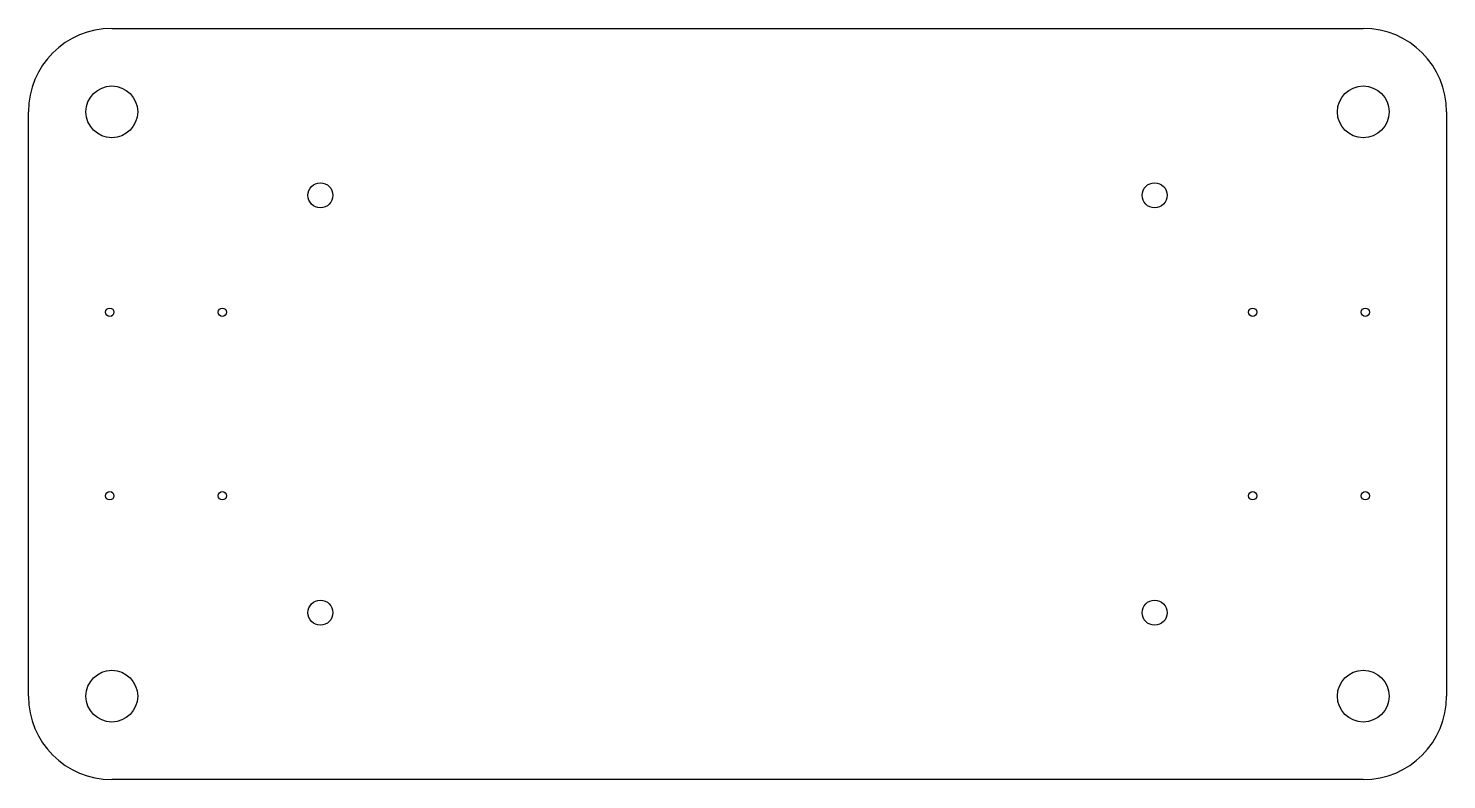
# Model space of a CAD drawing. Header units: millimetres. Extents: x -66 to 104, y -33 to 57.
import ezdxf

# ---------------------------------------------------------------- set-up
doc = ezdxf.new("R2010")
doc.units = ezdxf.units.MM

msp = doc.modelspace()

# ---------------------------------------------------------------- linework, layer by layer
at = {"color": 7, "linetype": 'Continuous'}
for p, q in [((-56.02, 57.1), (93.98, 57.1)), ((-66.02, -22.9), (-66.02, 47.1)), ((103.98, 47.1), (103.98, -22.9)), ((93.98, -32.9), (-56.02, -32.9))]:
    msp.add_line(p, q, dxfattribs=at)
for centre, radius in [((-56.02, 47.1), 3.1), ((93.98, 47.1), 3.1), ((-31.02, 37.1), 1.5), ((68.98, 37.1), 1.5), ((-56.27, 23.1), 0.5), ((-42.77, 23.1), 0.5), ((80.73, 23.1), 0.5), ((94.23, 23.1), 0.5), ((-56.27, 1.1), 0.5), ((-42.77, 1.1), 0.5), ((80.73, 1.1), 0.5), ((94.23, 1.1), 0.5), ((-31.02, -12.9), 1.5), ((68.98, -12.9), 1.5), ((-56.02, -22.9), 3.1), ((93.98, -22.9), 3.1)]:
    msp.add_circle(centre, radius, dxfattribs=at)
for centre, start, end in [((-56.02, 47.1), 90, 180), ((93.98, 47.1), 0, 90), ((-56.02, -22.9), 180, 270), ((93.98, -22.9), 270, 0)]:
    msp.add_arc(centre, 10, start, end, dxfattribs=at)

doc.saveas('drawing.dxf')
